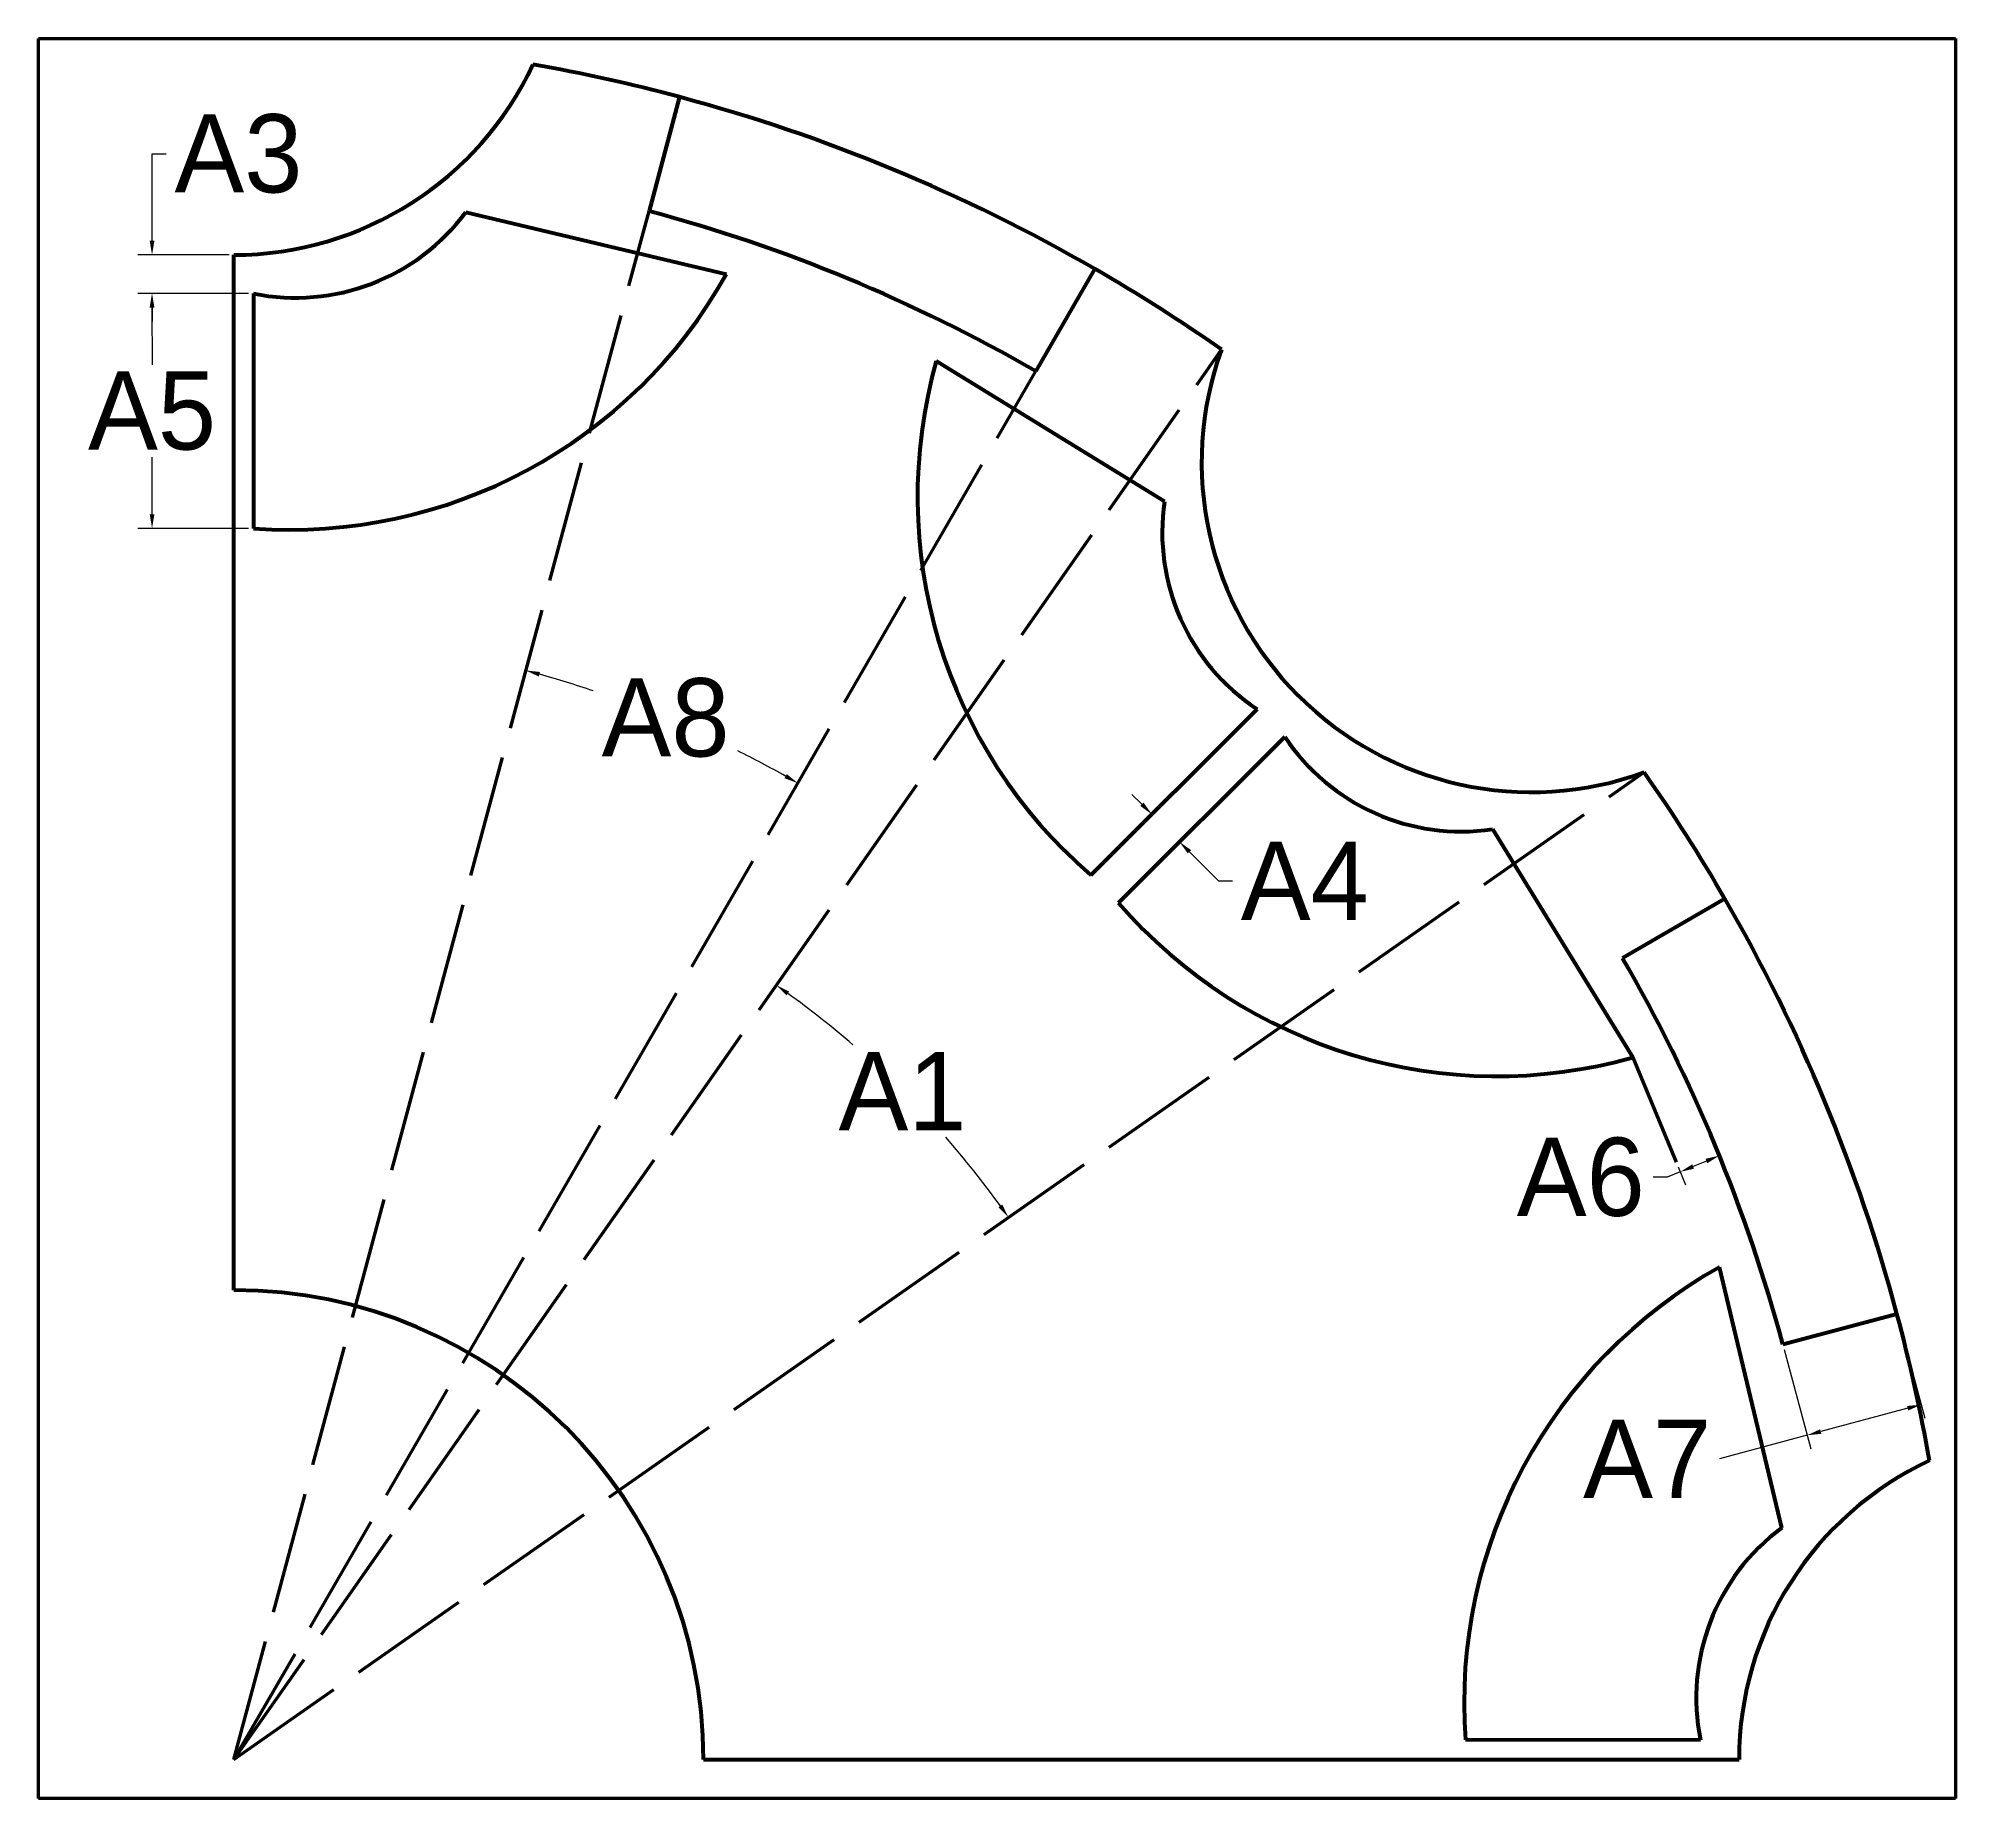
# Model space of a CAD drawing. Extents: x -2.5 to 22, y -0.5 to 22.
import ezdxf

# ---------------------------------------------------------------- set-up
doc = ezdxf.new("R2010")
doc.units = 0
doc.header["$MEASUREMENT"] = 0
doc.linetypes.add('ACAD_ISO02W100', pattern=[15, 12, -3])
doc.layers.get('Defpoints').update_dxf_attribs({"linetype": 'CONTINUOUS'})
doc.layers.add('DEFAULT', color=7, linetype='CONTINUOUS', lineweight=50)
doc.layers.add('DIMENSION', color=5, linetype='ACAD_ISO02W100', lineweight=15)
doc.dimstyles.get("Standard").update_dxf_attribs({"dimtxt": 0.18, "dimasz": 0.18, "dimexe": 0.18, "dimexo": 0.0625, "dimgap": 0.09, "dimtad": 0, "dimtih": 1, "dimtoh": 1, "dimdec": 4, "dimzin": 0, "dimdsep": 46, "dimtxsty": 'Standard', "dimcen": 0.09, "dimadec": 0, "dimazin": 0, "dimtfac": 1, "dimtdec": 4, "dimtofl": 0, "dimtmove": 0, "dimatfit": 3, "dimfxl": 1, "dimtolj": 1, "dimtzin": 0, "dimarcsym": 0})

# ---------------------------------------------------------------- blocks, each defined once
blk = doc.blocks.new('*D0')
at = {"layer": 'Defpoints', "color": 0, "linetype": 'Continuous', "lineweight": 13, "transparency": 16777216}
for p in [(12.619, 18.021), (18.021, 12.619), (9.026, 8.032), (0, 0), (0, 0)]:
    blk.add_point(p, dxfattribs=at)
at = {"layer": 'DIMENSION', "color": 0, "linetype": 'Continuous', "lineweight": -2, "transparency": 16777216}
for start, end in [(49.1074, 54.1464), (35.8536, 41.1684)]:
    blk.add_arc((0, 0), 12.082, start, end, dxfattribs=at)
at = {"layer": 'DIMENSION', "color": 0, "linetype": 'Continuous', "lineweight": 13, "transparency": 16777216}
for points in [[(7.059, 9.768), (7.094, 9.817), (6.93, 9.897)], [(9.817, 7.094), (9.768, 7.059), (9.897, 6.93)]]:
    blk.add_solid(points, dxfattribs=at)
at = {"layer": 'DIMENSION', "color": 0, "linetype": 'Continuous', "lineweight": 60, "transparency": 16777216, "insert": (8.543, 8.543), "char_height": 0.18, "attachment_point": 5}
blk.add_mtext('\\A1;{\\H5.55556x;A\\Ftxt|c238;1}', dxfattribs=at)
blk = doc.blocks.new('*D2')
at = {"layer": 'Defpoints', "color": 0, "linetype": 'Continuous', "lineweight": 13, "transparency": 16777216}
for p in [(12.012, 12.365), (12.365, 12.012), (12.082, 11.729)]:
    blk.add_point(p, dxfattribs=at)
at = {"layer": 'DIMENSION', "color": 0, "linetype": 'Continuous', "lineweight": -2, "transparency": 16777216}
for p, q in [((11.602, 12.21), (11.475, 12.337)), ((11.968, 12.321), (11.602, 11.955)), ((12.321, 11.968), (11.955, 11.602)), ((12.21, 11.602), (12.58, 11.232)), ((12.58, 11.232), (12.76, 11.232))]:
    blk.add_line(p, q, dxfattribs=at)
at = {"layer": 'DIMENSION', "color": 0, "linetype": 'Continuous', "lineweight": 13, "transparency": 16777216}
for points in [[(11.623, 12.231), (11.581, 12.188), (11.729, 12.082)], [(12.231, 11.623), (12.188, 11.581), (12.082, 11.729)]]:
    blk.add_solid(points, dxfattribs=at)
at = {"layer": 'DIMENSION', "color": 0, "linetype": 'Continuous', "lineweight": 60, "transparency": 16777216, "insert": (13.683, 11.232), "char_height": 0.18, "attachment_point": 5}
blk.add_mtext('\\A1;{\\H5.55556x;A\\Ftxt|c238;4}', dxfattribs=at)
blk = doc.blocks.new('*D3')
at = {"layer": 'Defpoints', "color": 0, "linetype": 'Continuous', "lineweight": 13, "transparency": 16777216}
for p in [(0.25, 18.739), (-1.047, 15.736), (0.25, 15.736)]:
    blk.add_point(p, dxfattribs=at)
at = {"layer": 'DIMENSION', "color": 0, "linetype": 'Continuous', "lineweight": -2, "transparency": 16777216}
for p, q in [((0.187, 18.739), (-1.228, 18.739)), ((-1.048, 18.559), (-1.047, 17.827)), ((-1.047, 15.916), (-1.047, 16.647)), ((0.187, 15.736), (-1.227, 15.736))]:
    blk.add_line(p, q, dxfattribs=at)
at = {"layer": 'DIMENSION', "color": 0, "linetype": 'Continuous', "lineweight": 13, "transparency": 16777216}
for points in [[(-1.018, 18.559), (-1.078, 18.559), (-1.048, 18.739)], [(-1.017, 15.916), (-1.077, 15.916), (-1.047, 15.736)]]:
    blk.add_solid(points, dxfattribs=at)
at = {"layer": 'DIMENSION', "color": 0, "linetype": 'Continuous', "lineweight": 60, "transparency": 16777216, "insert": (-1.047, 17.237), "char_height": 0.18, "attachment_point": 5}
blk.add_mtext('\\A1;{\\H5.55556x;A\\Ftxt|c238;5}', dxfattribs=at)
blk = doc.blocks.new('*D4')
at = {"layer": 'Defpoints', "color": 0, "linetype": 'Continuous', "lineweight": 13, "transparency": 16777216}
for p in [(0, 19.232), (-1.047, 18.739), (0.25, 18.739)]:
    blk.add_point(p, dxfattribs=at)
at = {"layer": 'DIMENSION', "color": 0, "linetype": 'Continuous', "lineweight": -2, "transparency": 16777216}
for p, q in [((-1.047, 19.412), (-1.047, 20.523)), ((-1.047, 20.523), (-0.867, 20.523)), ((-0.063, 19.232), (-1.227, 19.232)), ((0.187, 18.739), (-1.227, 18.739)), ((-1.047, 18.559), (-1.047, 18.379))]:
    blk.add_line(p, q, dxfattribs=at)
at = {"layer": 'DIMENSION', "color": 0, "linetype": 'Continuous', "lineweight": 13, "transparency": 16777216}
for points in [[(-1.077, 19.412), (-1.017, 19.412), (-1.047, 19.232)], [(-1.077, 18.559), (-1.017, 18.559), (-1.047, 18.739)]]:
    blk.add_solid(points, dxfattribs=at)
at = {"layer": 'DIMENSION', "color": 0, "linetype": 'Continuous', "lineweight": 60, "transparency": 16777216, "insert": (0.057, 20.523), "char_height": 0.18, "attachment_point": 5}
blk.add_mtext('\\A1;{\\H5.55556x;A\\Ftxt|c238;3}', dxfattribs=at)
blk = doc.blocks.new('*D5')
at = {"layer": 'Defpoints', "color": 0, "linetype": 'Continuous', "lineweight": 13, "transparency": 16777216}
for p in [(18.93, 7.841), (18.429, 7.634), (18.48, 7.511)]:
    blk.add_point(p, dxfattribs=at)
at = {"layer": 'DIMENSION', "color": 0, "linetype": 'Continuous', "lineweight": -2, "transparency": 16777216}
for p, q in [((18.815, 7.65), (18.646, 7.58)), ((18.954, 7.783), (19.05, 7.553)), ((18.313, 7.442), (18.133, 7.442)), ((18.48, 7.511), (18.313, 7.442)), ((18.453, 7.576), (18.548, 7.345))]:
    blk.add_line(p, q, dxfattribs=at)
at = {"layer": 'DIMENSION', "color": 0, "linetype": 'Continuous', "lineweight": 13, "transparency": 16777216}
for points in [[(18.634, 7.608), (18.657, 7.552), (18.48, 7.511)], [(18.803, 7.678), (18.826, 7.622), (18.981, 7.719)]]:
    blk.add_solid(points, dxfattribs=at)
at = {"layer": 'DIMENSION', "color": 0, "linetype": 'Continuous', "lineweight": 60, "transparency": 16777216, "insert": (17.21, 7.442), "char_height": 0.18, "attachment_point": 5}
blk.add_mtext('\\A1;{\\H5.55556x;A\\Ftxt|c238;6}', dxfattribs=at)
blk = doc.blocks.new('*D6')
at = {"layer": 'Defpoints', "color": 0, "linetype": 'Continuous', "lineweight": 13, "transparency": 16777216}
for p in [(21.25, 5.694), (19.792, 5.303), (21.561, 4.536)]:
    blk.add_point(p, dxfattribs=at)
at = {"layer": 'DIMENSION', "color": 0, "linetype": 'Continuous', "lineweight": -2, "transparency": 16777216}
for p, q in [((21.267, 5.634), (21.607, 4.362)), ((19.808, 5.243), (20.149, 3.972)), ((21.387, 4.49), (20.276, 4.192)), ((20.102, 4.145), (18.982, 3.845))]:
    blk.add_line(p, q, dxfattribs=at)
at = {"layer": 'DIMENSION', "color": 0, "linetype": 'Continuous', "lineweight": 13, "transparency": 16777216}
for points in [[(21.379, 4.519), (21.394, 4.461), (21.561, 4.536)], [(20.268, 4.221), (20.284, 4.163), (20.102, 4.145)]]:
    blk.add_solid(points, dxfattribs=at)
at = {"layer": 'DIMENSION', "color": 0, "linetype": 'Continuous', "lineweight": 60, "transparency": 16777216, "insert": (18.058, 3.845), "char_height": 0.18, "attachment_point": 5}
blk.add_mtext('\\A1;{\\H5.55556x;A\\Ftxt|c238;7}', dxfattribs=at)
blk = doc.blocks.new('*D7')
at = {"layer": 'Defpoints', "color": 0, "linetype": 'Continuous', "lineweight": 13, "transparency": 16777216}
for p in [(5.694, 21.25), (11, 19.053), (6.09, 13.061), (0, 0), (0, 0)]:
    blk.add_point(p, dxfattribs=at)
at = {"layer": 'DIMENSION', "color": 0, "linetype": 'Continuous', "lineweight": -2, "transparency": 16777216}
for start, end in [(71.4211, 74.2843), (60.7157, 63.4643)]:
    blk.add_arc((0, 0), 14.411, start, end, dxfattribs=at)
at = {"layer": 'DIMENSION', "color": 0, "linetype": 'Continuous', "lineweight": 13, "transparency": 16777216}
for points in [[(3.895, 13.843), (3.911, 13.901), (3.73, 13.92)], [(7.064, 12.595), (7.034, 12.543), (7.205, 12.48)]]:
    blk.add_solid(points, dxfattribs=at)
at = {"layer": 'DIMENSION', "color": 0, "linetype": 'Continuous', "lineweight": 60, "transparency": 16777216, "insert": (5.515, 13.314), "char_height": 0.18, "attachment_point": 5}
blk.add_mtext('\\A1;{\\H5.55556x;A\\Ftxt|c238;8}', dxfattribs=at)

msp = doc.modelspace()

# ---------------------------------------------------------------- linework, layer by layer
at = {"layer": 'DEFAULT', "lineweight": 100}
for p, q in [((5.69402, 21.25037), (5.3032, 19.79182)), ((2.96303, 19.77929), (6.29324, 18.98408)), ((0, 6), (0, 19.232)), ((11, 19.05256), (10.245, 17.74486)), ((0.24965, 18.73861), (0.24987, 15.73605)), ((11.89089, 16.08125), (8.97378, 17.87376)), ((13.07367, 13.42673), (10.95038, 11.30375)), ((13.42673, 13.07367), (11.30375, 10.95038)), ((16.08125, 11.89089), (17.87376, 8.97378)), ((19.05256, 11), (17.74486, 10.245)), ((19.77929, 2.96303), (18.98408, 6.29324)), ((21.25037, 5.69402), (19.79182, 5.3032)), ((18.73861, 0.24965), (15.73605, 0.24987)), ((6, 0), (19.232, 0))]:
    msp.add_line(p, q, dxfattribs=at)
for centre, radius, start, end in [((0, 23.44719), 4.21519, 269.999993, 334.999993), ((0, 0), 22, 75.000011, 80.000011), ((0, 0), 22, 59.999997, 74.999997), ((0.78957, 21.38853), 2.70437, 258.483657, 323.483657), ((0, 0), 20.49, 59.999998, 74.999998), ((0.72236, 22.10315), 6.38462, 265.755998, 330.755998), ((0, 0.00001), 21.99999, 54.999988, 59.999988), ((16.57967, 16.57967), 4.21519, 160, 290), ((15.11851, 16.14007), 6.38462, 164.244003, 229.244003), ((14.56567, 15.68229), 2.70437, 171.516344, 236.516344), ((15.68229, 14.56567), 2.70437, 213.483656, 278.483656), ((0.00001, 0), 21.99999, 30.000012, 35.000012), ((16.14007, 15.11851), 6.38462, 220.755997, 285.755997), ((0, 0), 22, 15.000003, 30.000003), ((0, 0), 20.49, 15.000002, 30.000002), ((22.10315, 0.72236), 6.38462, 119.244002, 184.244002), ((0, 0), 6, 0, 90), ((0, 0), 22, 9.999989, 14.999989), ((23.44719, 0), 4.21519, 114.999994, 179.999994), ((21.38853, 0.78957), 2.70437, 126.516343, 191.516343)]:
    msp.add_arc(centre, radius, start, end, dxfattribs=at)
at = {"layer": 'DIMENSION', "color": 0, "linetype": 'Continuous', "lineweight": 60}
for p, q in [((-2.5, -0.5), (-2.5, 22)), ((-2.5, 22), (22, 22)), ((22, 22), (22, -0.5)), ((17.87376, 8.97378), (18.42892, 7.63351)), ((22, -0.5), (-2.5, -0.5))]:
    msp.add_line(p, q, dxfattribs=at)
at = {"layer": 'DIMENSION', "linetype": 'ACAD_ISO02W100', "lineweight": 60, "ltscale": 0.13}
for q in [(5.3032, 19.79182), (12.61868, 18.02135), (10.245, 17.74486), (18.02135, 12.61868)]:
    msp.add_line((0, 0), q, dxfattribs=at)

# ---------------------------------------------------------------- dimensions: what is measured, and where the dimension line sits
at = {"layer": 'DIMENSION', "color": 0, "linetype": 'Continuous', "lineweight": 60}
for base, line1, line2, text, picture, middle in [((6.09022, 13.06052), ((0, 0), (11, 19.05256)), ((5.69402, 21.25037), (0, 0)), '{\\H5.55556x;A\\Ftxt|c238;8}', '*D7', (5.51473, 13.31374)), ((9.02578, 8.03226), ((0, 0), (18.02135, 12.61868)), ((0, 0), (12.61868, 18.02135)), '{\\H5.55556x;A\\Ftxt|c238;1}', '*D0', (8.54347, 8.54347))]:
    dim = msp.add_angular_dim_2l(base=base, line1=line1, line2=line2, text=text, dimstyle='Standard', dxfattribs=at)
    dim.commit()
    dim.dimension.update_dxf_attribs({"geometry": picture, "text_midpoint": middle})
for base, p1, p2, angle, text, picture, middle, dimtype in [((-1.04677, 18.73861), (0, 19.232), (0.24965, 18.73861), 90, '{\\H5.55556x;A\\Ftxt|c238;3}', '*D4', (0.05657, 20.52305), 160), ((-1.04734, 15.73595), (0.24965, 18.73861), (0.24987, 15.73605), 270.004198, '{\\H5.55556x;A\\Ftxt|c238;5}', '*D3', (-1.04745, 17.23723), 161), ((12.0824, 11.72919), (12.01202, 12.36524), (12.36524, 12.01202), 315, '{\\H5.55556x;A\\Ftxt|c238;4}', '*D2', (13.68339, 11.23153), 161), ((21.56059, 4.53626), (19.79182, 5.3032), (21.25037, 5.69402), 14.999988, '{\\H5.55556x;A\\Ftxt|c238;7}', '*D6', (18.05824, 3.84521), 161)]:
    dim = msp.add_linear_dim(base=base, p1=p1, p2=p2, angle=angle, text=text, dimstyle='Standard', dxfattribs=at)
    dim.commit()
    dim.dimension.update_dxf_attribs({"geometry": picture, "text_midpoint": middle, "dimtype": dimtype})
dim = msp.add_aligned_dim(p1=(18.93029, 7.84118), p2=(18.42892, 7.63351), distance=0.13235, text='{\\H5.55556x;A\\Ftxt|c238;6}', dimstyle='Standard', dxfattribs=at)
dim.commit()
dim.dimension.update_dxf_attribs({"geometry": '*D5', "text_midpoint": (17.20993, 7.44235)})

doc.saveas('drawing.dxf')
